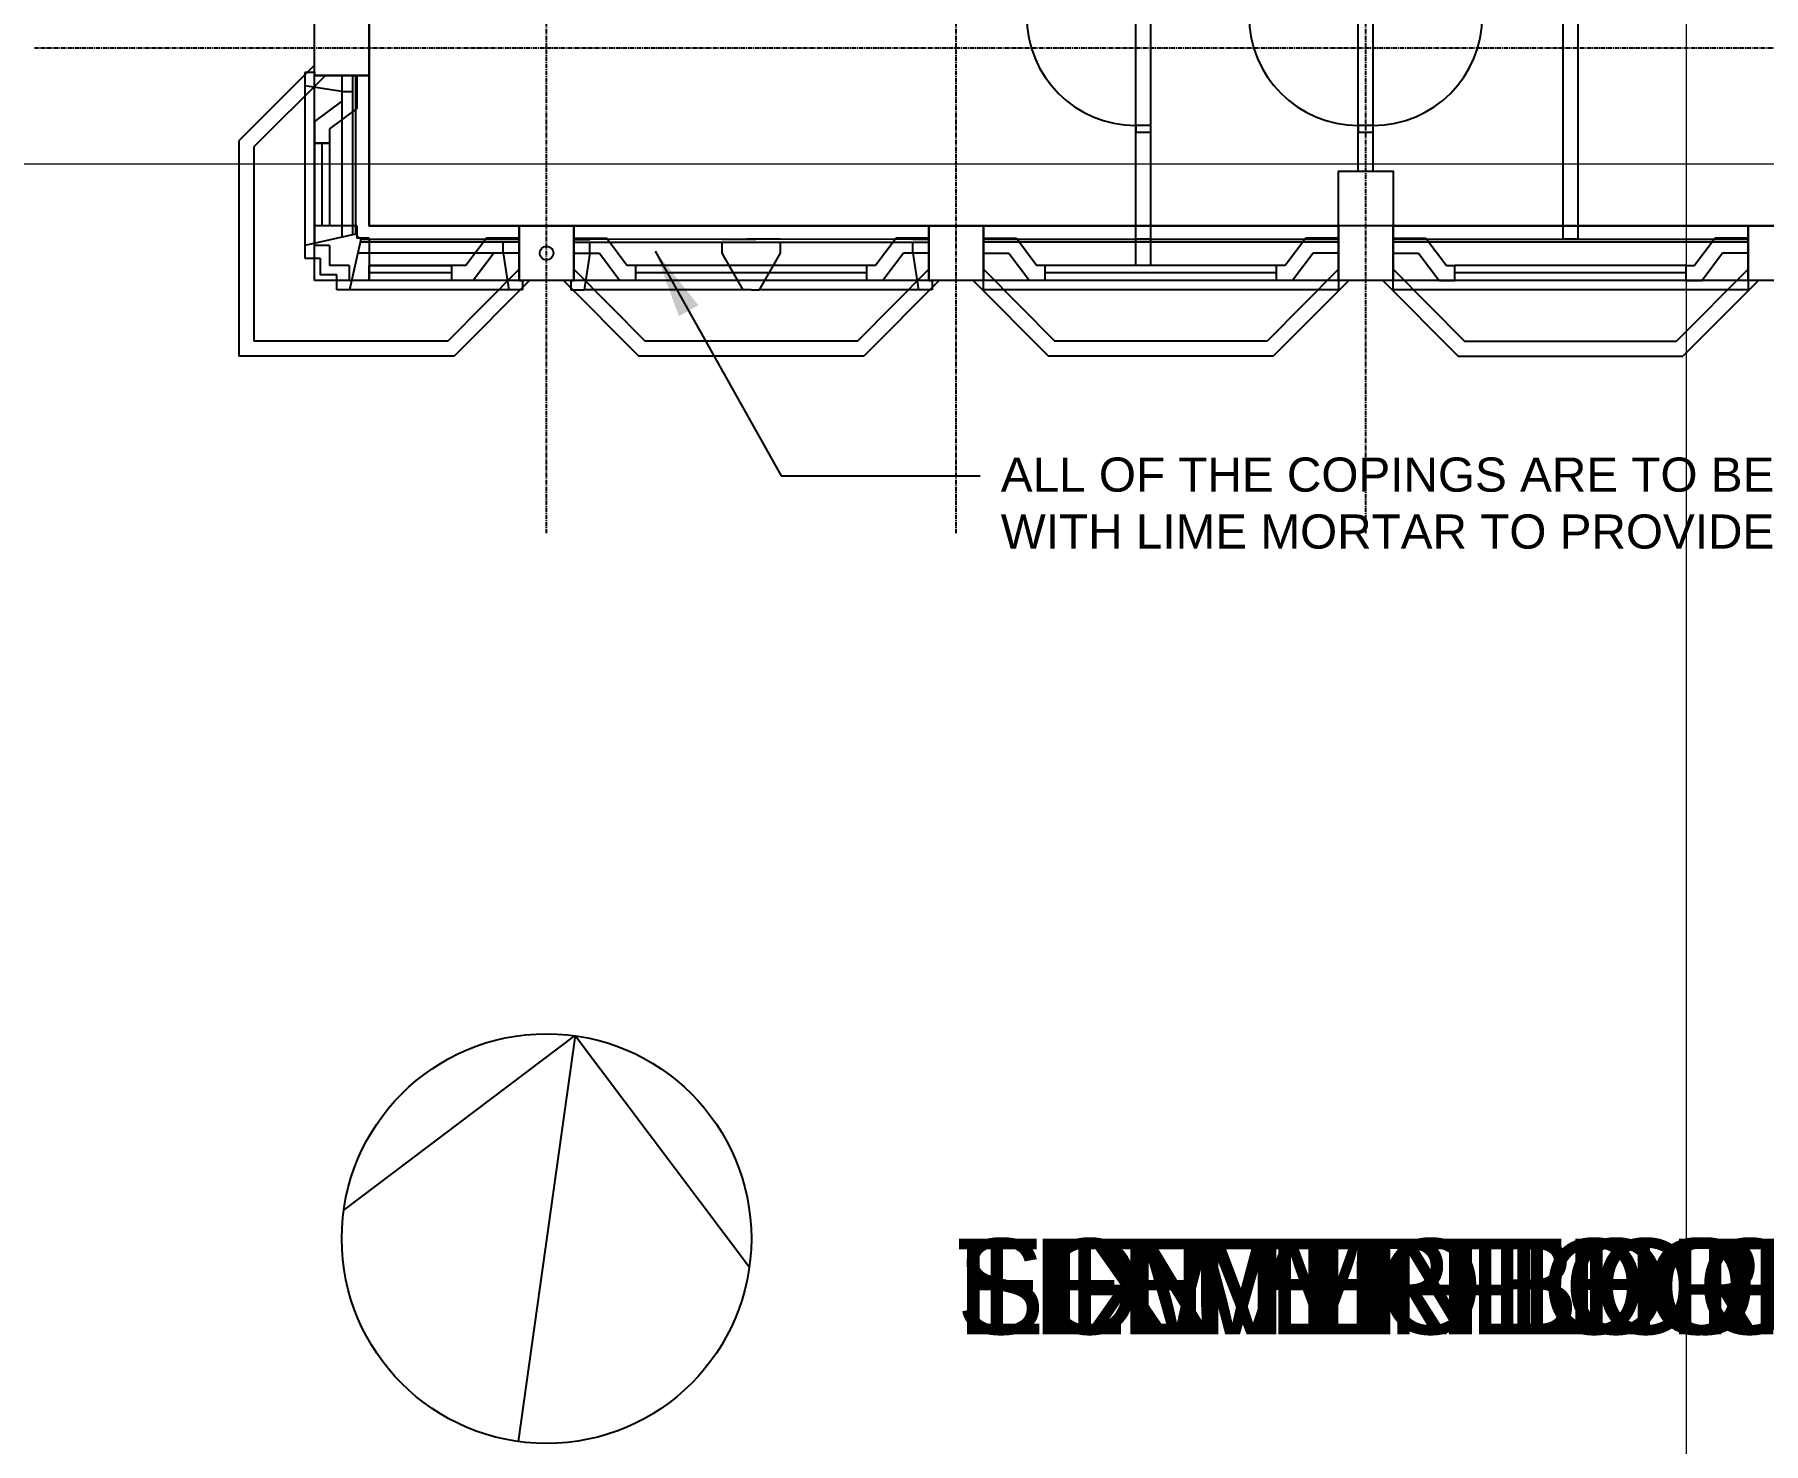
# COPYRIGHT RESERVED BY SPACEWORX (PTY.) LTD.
# Model space of a CAD drawing. Header units: millimetres. Extents: x -27283 to 30143, y -18440 to 22926.
# Drawn here: x -27283 to -14620, y -18440 to -8124 of the extents above; entities that cross this region are included whole.
import ezdxf

# ---------------------------------------------------------------- set-up
doc = ezdxf.new("R2010")
doc.units = ezdxf.units.MM
doc.linetypes.add('PCENTRE', pattern=[50.8, 31.75, -6.35, 6.35, -6.35])
doc.linetypes.add('PCENTRE2', pattern=[28.575, 19.05, -3.175, 3.175, -3.175])
for name, color, linetype in [('11th Floor - Doors Windows and Openings', 7, 'Continuous'), ('11th Floor - Structural Members', 7, 'Continuous'), ('11th Floor - Text and Leaders', 7, 'Continuous'), ('11th Floor - Walls', 7, 'Continuous'), ('Boundaries_and_building_grids', 140, 'PCENTRE2'), ('Lift Motor Room Roof - Text and Leaders', 7, 'Continuous'), ('Roof - General', 7, 'Continuous'), ('Roof - Roofs', 7, 'Continuous'), ('Roof - Text and Leaders', 7, 'Continuous'), ('Sixth Floor - Doors Windows and Openings', 7, 'Continuous'), ('Sixth Floor - Structural Members', 7, 'Continuous'), ('Sixth Floor - Text and Leaders', 7, 'Continuous'), ('Sixth Floor - Walls', 7, 'Continuous'), ('Tenth Floor - Doors Windows and Openings', 7, 'Continuous'), ('Tenth Floor - Structural Members', 7, 'Continuous'), ('Tenth Floor - Text and Leaders', 7, 'Continuous'), ('Tenth Floor - Walls', 7, 'Continuous')]:
    doc.layers.add(name, color=color, linetype=linetype)
doc.styles.add('Arial1', font='arial.ttf')
doc.dimstyles.new('ISO-25', dxfattribs={"dimtxt": 2.5, "dimasz": 2.5, "dimexe": 1.25, "dimexo": 0.625, "dimtad": 1, "dimtxsty": 'Standard', "dimcen": 2.5, "dimadec": 0, "dimazin": 0, "dimtfac": 1, "dimtmove": 0, "dimatfit": 3, "dimfxl": 1, "dimarcsym": 0})

msp = doc.modelspace()

# ---------------------------------------------------------------- linework, layer by layer
at = {"layer": '11th Floor - Doors Windows and Openings', "color": 1, "linetype": 'Continuous'}
for p, q in [((-25178, -8919, 37950), (-25178, -9524, 37950)), ((-24228, -9869, 37950), (-24833, -9869, 37950)), ((-21186, -9814, 37950), (-22880, -9814, 37950)), ((-22880, -9924, 37950), (-22880, -9814, 37950)), ((-21186, -9869, 37950), (-22880, -9869, 37950)), ((-21186, -9924, 37950), (-21186, -9814, 37950)), ((-18186, -9814, 37950), (-19880, -9814, 37950)), ((-19880, -9924, 37950), (-19880, -9814, 37950)), ((-18186, -9869, 37950), (-19880, -9869, 37950)), ((-18186, -9924, 37950), (-18186, -9814, 37950)), ((-16880, -9924, 37950), (-16880, -9814, 37950)), ((-15186, -9814, 37950), (-16880, -9814, 37950)), ((-15186, -9869, 37950), (-16880, -9869, 37950)), ((-15186, -9924, 37950), (-15186, -9814, 37950)), ((-21186, -9924, 37950), (-22880, -9924, 37950)), ((-18186, -9924, 37950), (-19880, -9924, 37950)), ((-15186, -9924, 37950), (-16880, -9924, 37950))]:
    msp.add_line(p, q, dxfattribs=at)
at = {"layer": '11th Floor - Doors Windows and Openings', "color": 1, "linetype": 'Continuous', "lineweight": -3, "elevation": 37950}
for points in [[(-19108, -8839), (-19108, -8789), (-19218, -8789), (-19218, -8839), (-19108, -8839)], [(-17478, -8839), (-17478, -8789), (-17588, -8789), (-17588, -8839), (-17478, -8839)]]:
    msp.add_lwpolyline(points, dxfattribs=at)
at = {"layer": '11th Floor - Doors Windows and Openings', "color": 1, "linetype": 'Continuous', "elevation": 37950}
for points in [[(-25233, -8919), (-25123, -8919), (-25123, -9524), (-25233, -9524)], [(-24833, -9814), (-24228, -9814), (-24228, -9924), (-24833, -9924)]]:
    msp.add_lwpolyline(points, close=True, dxfattribs=at)
at = {"layer": '11th Floor - Doors Windows and Openings', "color": 1, "linetype": 'Continuous', "lineweight": -3}
for centre, start, end in [((-19218, -7989, 37950), 180, 270), ((-17588, -7989, 37950), 180, 270), ((-17478, -7989, 37950), 270, 0)]:
    msp.add_arc(centre, 800, start, end, dxfattribs=at)
at = {"layer": '11th Floor - Structural Members', "color": 5, "linetype": 'Continuous', "elevation": 37950}
for points in [[(-24833, -8424), (-25233, -8424), (-25233, -8024), (-24833, -8024), (-24833, -8424)], [(-17333, -9924), (-17733, -9924), (-17733, -9124), (-17333, -9124), (-17333, -9924)], [(-23333, -9924), (-23733, -9924), (-23733, -9524), (-23333, -9524), (-23333, -9924)], [(-20333, -9924), (-20733, -9924), (-20733, -9524), (-20333, -9524), (-20333, -9924)], [(-14333, -9924), (-14733, -9924), (-14733, -9524), (-14333, -9524), (-14333, -9924)]]:
    msp.add_lwpolyline(points, dxfattribs=at)
at = {"layer": '11th Floor - Structural Members', "color": 5, "linetype": 'Continuous', "lineweight": -3}
msp.add_circle((-23533, -9724, 34500), 50, dxfattribs=at)
at = {"layer": '11th Floor - Walls', "color": 3, "linetype": 'Continuous'}
for p, q in [((-25233, -8349, 37950), (-25788, -8901, 37950)), ((-25151, -8424, 37950), (-25678, -8947, 37950)), ((-25033, -8424, 37950), (-25033, -8611, 37950)), ((-24923, -8424, 37950), (-24923, -8665, 37950)), ((-25033, -8611, 37950), (-25233, -8761, 37950)), ((-24923, -8665, 37950), (-25123, -8815, 37950)), ((-25233, -8761, 37950), (-25233, -9524, 37950)), ((-25123, -8815, 37950), (-25123, -9524, 37950)), ((-25788, -8901, 37950), (-25788, -10479, 37950)), ((-25678, -8947, 37950), (-25678, -10369, 37950)), ((-25123, -8919, 37950), (-25233, -8919, 37950)), ((-25233, -9524, 37950), (-25233, -9669, 37950)), ((-24923, -9524, 37950), (-25233, -9524, 37950)), ((-24923, -9524, 37950), (-24923, -9614, 37950)), ((-24833, -9614, 37950), (-24923, -9614, 37950)), ((-24833, -9614, 37950), (-24833, -9924, 37950)), ((-23973, -9614, 37950), (-24124, -9814, 37950)), ((-23733, -9614, 37950), (-23973, -9614, 37950)), ((-23333, -9614, 37950), (-23092, -9614, 37950)), ((-23092, -9614, 37950), (-22942, -9814, 37950)), ((-20973, -9614, 37950), (-21124, -9814, 37950)), ((-20733, -9614, 37950), (-20973, -9614, 37950)), ((-20333, -9614, 37950), (-20092, -9614, 37950)), ((-20092, -9614, 37950), (-19942, -9814, 37950)), ((-17973, -9614, 37950), (-18124, -9814, 37950)), ((-17733, -9614, 37950), (-17973, -9614, 37950)), ((-17333, -9614, 37950), (-17092, -9614, 37950)), ((-17092, -9614, 37950), (-16942, -9814, 37950)), ((-14973, -9614, 37950), (-15124, -9814, 37950)), ((-14733, -9614, 37950), (-14973, -9614, 37950)), ((-25123, -9669, 37950), (-25233, -9669, 37950)), ((-25123, -9669, 37950), (-25123, -9814, 37950)), ((-23919, -9724, 37950), (-24070, -9924, 37950)), ((-23733, -9724, 37950), (-23919, -9724, 37950)), ((-23333, -9724, 37950), (-23146, -9724, 37950)), ((-23146, -9724, 37950), (-22996, -9924, 37950)), ((-20919, -9724, 37950), (-21070, -9924, 37950)), ((-20733, -9724, 37950), (-20919, -9724, 37950)), ((-20333, -9724, 37950), (-20146, -9724, 37950)), ((-20146, -9724, 37950), (-19996, -9924, 37950)), ((-17919, -9724, 37950), (-18070, -9924, 37950)), ((-17733, -9724, 37950), (-17919, -9724, 37950)), ((-17333, -9724, 37950), (-17146, -9724, 37950)), ((-17146, -9724, 37950), (-16996, -9924, 37950)), ((-14919, -9724, 37950), (-15070, -9924, 37950)), ((-14733, -9724, 37950), (-14919, -9724, 37950)), ((-24978, -9814, 37950), (-25123, -9814, 37950)), ((-24978, -9814, 37950), (-24978, -9924, 37950)), ((-24124, -9814, 37950), (-24833, -9814, 37950)), ((-23733, -9842, 37950), (-24256, -10369, 37950)), ((-24228, -9814, 37950), (-24228, -9924, 37950)), ((-23333, -9842, 37950), (-22810, -10369, 37950)), ((-22880, -9814, 37950), (-22942, -9814, 37950)), ((-22880, -9924, 37950), (-22880, -9814, 37950)), ((-20733, -9842, 37950), (-21256, -10369, 37950)), ((-21124, -9814, 37950), (-21186, -9814, 37950)), ((-21186, -9924, 37950), (-21186, -9814, 37950)), ((-20333, -9842, 37950), (-19810, -10369, 37950)), ((-19880, -9814, 37950), (-19942, -9814, 37950)), ((-19880, -9924, 37950), (-19880, -9814, 37950)), ((-17733, -9842, 37950), (-18256, -10369, 37950)), ((-18186, -9924, 37950), (-18186, -9814, 37950)), ((-18124, -9814, 37950), (-18186, -9814, 37950)), ((-17333, -9842, 37950), (-16810, -10369, 37950)), ((-16942, -9814, 37950), (-16880, -9814, 37950)), ((-16880, -9924, 37950), (-16880, -9814, 37950)), ((-14733, -9842, 37950), (-15256, -10369, 37950)), ((-15186, -9924, 37950), (-15186, -9814, 37950)), ((-15186, -9814, 37950), (-15124, -9814, 37950)), ((-24833, -9924, 37950), (-24978, -9924, 37950)), ((-24070, -9924, 37950), (-24833, -9924, 37950)), ((-23657, -9924, 37950), (-24210, -10479, 37950)), ((-23408, -9924, 37950), (-22856, -10479, 37950)), ((-22880, -9924, 37950), (-22996, -9924, 37950)), ((-20657, -9924, 37950), (-21210, -10479, 37950)), ((-21070, -9924, 37950), (-21186, -9924, 37950)), ((-20408, -9924, 37950), (-19856, -10479, 37950)), ((-19880, -9924, 37950), (-19996, -9924, 37950)), ((-17657, -9924, 37950), (-18210, -10479, 37950)), ((-18070, -9924, 37950), (-18186, -9924, 37950)), ((-17408, -9924, 37950), (-16856, -10479, 37950)), ((-16996, -9924, 37950), (-16880, -9924, 37950)), ((-14657, -9924, 37950), (-15210, -10479, 37950)), ((-15186, -9924, 37950), (-15070, -9924, 37950)), ((-24256, -10369, 37950), (-25678, -10369, 37950)), ((-21256, -10369, 37950), (-22810, -10369, 37950)), ((-18256, -10369, 37950), (-19810, -10369, 37950)), ((-16810, -10369, 37950), (-15256, -10369, 37950)), ((-24210, -10479, 37950), (-25788, -10479, 37950)), ((-21210, -10479, 37950), (-22856, -10479, 37950)), ((-18210, -10479, 37950), (-19856, -10479, 37950)), ((-16856, -10479, 37950), (-15210, -10479, 37950))]:
    msp.add_line(p, q, dxfattribs=at)
at = {"layer": '11th Floor - Walls', "color": 2, "linetype": 'Continuous'}
for p, q in [((-19218, -9814, 37950), (-19218, -8789, 37950)), ((-19218, -8839, 37950), (-19108, -8839, 37950)), ((-19108, -9814, 37950), (-19108, -8789, 37950)), ((-17588, -9124, 37950), (-17588, -8789, 37950)), ((-17588, -8839, 37950), (-17478, -8839, 37950)), ((-17478, -9124, 37950), (-17478, -8789, 37950)), ((-17588, -9124, 37950), (-17478, -9124, 37950))]:
    msp.add_line(p, q, dxfattribs=at)
at = {"layer": 'Boundaries_and_building_grids', "color": 140, "linetype": 'PCENTRE', "lineweight": -3}
for p, q in [((-23533, -11774), (-23533, 11826)), ((-20533, -11774), (-20533, 11826)), ((-17533, -11774), (-17533, 11826)), ((25217, -8224), (-27283, -8224))]:
    msp.add_line(p, q, dxfattribs=at)
at = {"layer": 'Boundaries_and_building_grids', "color": 4, "linetype": 'Continuous'}
for p, q in [((-25018, -16731), (-23324, -15454)), ((-23324, -15454), (-23742, -18425)), ((-23324, -15454), (-22047, -17148))]:
    msp.add_line(p, q, dxfattribs=at)
msp.add_circle((-23533, -16940), 1500, dxfattribs=at)
at = {"layer": 'Roof - General', "color": 4, "linetype": 'Continuous', "lineweight": 0}
for p, direction in [((-15183, -9737, 42250), (0, 1)), ((-14868, -9074, 42250), (-1, 0))]:
    msp.add_xline(p, direction, dxfattribs=at)
at = {"layer": 'Roof - Roofs', "color": 3, "linetype": 'Continuous', "lineweight": -3}
for p, q in [((-25233, -9924, 42250), (-25233, 9976, 42250)), ((-24833, -9524, 42250), (-24833, 9576, 42250)), ((22767, -9524, 42250), (-24833, -9524, 42250)), ((23167, -9924, 42250), (-25233, -9924, 42250))]:
    msp.add_line(p, q, dxfattribs=at)
at = {"layer": 'Roof - Roofs', "color": 4, "linetype": 'Continuous', "lineweight": -3}
msp.add_circle((-23533, -9724, 42250), 50, dxfattribs=at)
at = {"layer": 'Sixth Floor - Doors Windows and Openings', "color": 1, "linetype": 'Continuous', "lineweight": -3}
for p, q in [((-24952, -9589, 20700), (-24952, -8424, 20700)), ((-25303, -8500, 20700), (-25303, -9668, 20700)), ((-25033, -8542, 20700), (-25033, -9607, 20700)), ((-24933, -8542, 20700), (-24933, -9585, 20700)), ((-22246, -9623, 20700), (-23215, -9624, 20700)), ((-20851, -9624, 20700), (-21819, -9623, 20700)), ((-20333, -9623, 20700), (-17733, -9623, 20700)), ((-17333, -9623, 20700), (-14733, -9623, 20700)), ((-23851, -9724, 20700), (-24916, -9724, 20700)), ((-23733, -9643, 20700), (-24898, -9643, 20700)), ((-23851, -9624, 20700), (-24893, -9624, 20700)), ((-23333, -9643, 20700), (-20733, -9643, 20700)), ((-17733, -9643, 20700), (-20333, -9643, 20700)), ((-14733, -9643, 20700), (-17333, -9643, 20700)), ((-23809, -9994, 20700), (-24977, -9994, 20700)), ((-22092, -9992, 20700), (-23257, -9994, 20700)), ((-20809, -9994, 20700), (-21974, -9992, 20700))]:
    msp.add_line(p, q, dxfattribs=at)
at = {"layer": 'Sixth Floor - Doors Windows and Openings', "color": 1, "linetype": 'Continuous', "lineweight": -3, "elevation": 20700}
for points in [[(-25233, -8401), (-25233, -8424), (-24833, -8424), (-24833, -9524), (-23733, -9524), (-23733, -9924), (-23709, -9924)], [(-23356, -9924), (-23333, -9924), (-23333, -9524), (-20733, -9524), (-20733, -9924), (-20709, -9924)], [(-17733, -9994), (-20333, -9994), (-20333, -9524), (-17733, -9524), (-17733, -9994)], [(-14733, -9994), (-17333, -9994), (-17333, -9524), (-14733, -9524), (-14733, -9994)]]:
    msp.add_lwpolyline(points, dxfattribs=at)
at = {"layer": 'Sixth Floor - Structural Members', "color": 5, "linetype": 'Continuous', "elevation": 20700}
for points in [[(-24833, -8424), (-25233, -8424), (-25233, -8024), (-24833, -8024), (-24833, -8424)], [(-17333, -9924), (-17733, -9924), (-17733, -9124), (-17333, -9124), (-17333, -9924)], [(-23333, -9924), (-23733, -9924), (-23733, -9524), (-23333, -9524), (-23333, -9924)], [(-20333, -9924), (-20733, -9924), (-20733, -9524), (-20333, -9524), (-20333, -9924)], [(-14333, -9924), (-14733, -9924), (-14733, -9524), (-14333, -9524), (-14333, -9924)]]:
    msp.add_lwpolyline(points, dxfattribs=at)
at = {"layer": 'Sixth Floor - Structural Members', "color": 5, "linetype": 'Continuous', "lineweight": -3}
msp.add_circle((-23533, -9724, 20700), 50, dxfattribs=at)
at = {"layer": 'Sixth Floor - Walls', "color": 2, "linetype": 'Continuous', "lineweight": -3}
for p, q in [((-17588, -9124, 20700), (-17588, -5763, 20700)), ((-17478, -9124, 20700), (-17478, -5763, 20700)), ((-17588, -9124, 20700), (-17478, -9124, 20700))]:
    msp.add_line(p, q, dxfattribs=at)
at = {"layer": 'Sixth Floor - Walls', "color": 3, "linetype": 'Continuous', "lineweight": -3}
for p, q in [((-25233, -8401, 20700), (-25303, -8401, 20700)), ((-25303, -8401, 20700), (-25303, -8500, 20700)), ((-24933, -8424, 20700), (-24933, -8542, 20700)), ((-25033, -8542, 20700), (-25303, -8500, 20700)), ((-25033, -8542, 20700), (-24952, -8542, 20700)), ((-24933, -9585, 20700), (-25303, -9668, 20700)), ((-24933, -9585, 20700), (-24913, -9604, 20700)), ((-24893, -9624, 20700), (-24913, -9604, 20700)), ((-22246, -9623, 20700), (-22000, -9623, 20700)), ((-21819, -9623, 20700), (-22066, -9623, 20700)), ((-25303, -9668, 20700), (-25303, -9762, 20700)), ((-24893, -9624, 20700), (-24977, -9994, 20700)), ((-23733, -9624, 20700), (-23851, -9624, 20700)), ((-23851, -9724, 20700), (-23851, -9643, 20700)), ((-23851, -9724, 20700), (-23809, -9994, 20700)), ((-23333, -9624, 20700), (-23215, -9624, 20700)), ((-23215, -9724, 20700), (-23257, -9994, 20700)), ((-23215, -9724, 20700), (-23215, -9643, 20700)), ((-22246, -9724, 20700), (-22246, -9643, 20700)), ((-22092, -9992, 20700), (-22246, -9724, 20700)), ((-21974, -9992, 20700), (-21819, -9724, 20700)), ((-21819, -9724, 20700), (-21819, -9643, 20700)), ((-20733, -9624, 20700), (-20851, -9624, 20700)), ((-20851, -9724, 20700), (-20851, -9643, 20700)), ((-20851, -9724, 20700), (-20809, -9994, 20700)), ((-25303, -9762, 20700), (-25192, -9762, 20700)), ((-25192, -9762, 20700), (-25191, -9883, 20700)), ((-25070, -9883, 20700), (-25191, -9883, 20700)), ((-25070, -9994, 20700), (-25070, -9883, 20700)), ((-24977, -9994, 20700), (-25070, -9994, 20700)), ((-23709, -9994, 20700), (-23809, -9994, 20700)), ((-23709, -9924, 20700), (-23709, -9994, 20700)), ((-23356, -9924, 20700), (-23356, -9994, 20700)), ((-23356, -9994, 20700), (-23257, -9994, 20700)), ((-22033, -9992, 20700), (-22092, -9992, 20700)), ((-22033, -9992, 20700), (-21974, -9992, 20700)), ((-20709, -9994, 20700), (-20809, -9994, 20700)), ((-20709, -9924, 20700), (-20709, -9994, 20700))]:
    msp.add_line(p, q, dxfattribs=at)
at = {"layer": 'Tenth Floor - Doors Windows and Openings', "color": 3, "linetype": 'Continuous'}
for p, q in [((-25233, -8401, 34500), (-25303, -8401, 34500)), ((-25303, -8401, 34500), (-25303, -8500, 34500)), ((-24933, -8424, 34500), (-24933, -8542, 34500)), ((-25033, -8542, 34500), (-25303, -8500, 34500)), ((-25033, -8542, 34500), (-24952, -8542, 34500)), ((-24933, -9585, 34500), (-25303, -9668, 34500)), ((-24933, -9585, 34500), (-24913, -9604, 34500)), ((-24893, -9624, 34500), (-24913, -9604, 34500)), ((-22246, -9623, 34500), (-22000, -9623, 34500)), ((-21819, -9623, 34500), (-22066, -9623, 34500)), ((-25303, -9668, 34500), (-25303, -9762, 34500)), ((-24893, -9624, 34500), (-24977, -9994, 34500)), ((-23733, -9624, 34500), (-23851, -9624, 34500)), ((-23851, -9724, 34500), (-23851, -9643, 34500)), ((-23851, -9724, 34500), (-23809, -9994, 34500)), ((-23333, -9624, 34500), (-23215, -9624, 34500)), ((-23215, -9724, 34500), (-23257, -9994, 34500)), ((-23215, -9724, 34500), (-23215, -9643, 34500)), ((-22246, -9724, 34500), (-22246, -9643, 34500)), ((-22092, -9992, 34500), (-22246, -9724, 34500)), ((-21974, -9992, 34500), (-21819, -9724, 34500)), ((-21819, -9724, 34500), (-21819, -9643, 34500)), ((-20733, -9624, 34500), (-20851, -9624, 34500)), ((-20851, -9724, 34500), (-20851, -9643, 34500)), ((-20851, -9724, 34500), (-20809, -9994, 34500)), ((-25303, -9762, 34500), (-25192, -9762, 34500)), ((-25192, -9762, 34500), (-25191, -9883, 34500)), ((-25070, -9883, 34500), (-25191, -9883, 34500)), ((-25070, -9994, 34500), (-25070, -9883, 34500)), ((-24977, -9994, 34500), (-25070, -9994, 34500)), ((-23709, -9994, 34500), (-23809, -9994, 34500)), ((-23709, -9924, 34500), (-23709, -9994, 34500)), ((-23356, -9924, 34500), (-23356, -9994, 34500)), ((-23356, -9994, 34500), (-23257, -9994, 34500)), ((-22033, -9992, 34500), (-22092, -9992, 34500)), ((-22033, -9992, 34500), (-21974, -9992, 34500)), ((-20709, -9994, 34500), (-20809, -9994, 34500)), ((-20709, -9924, 34500), (-20709, -9994, 34500))]:
    msp.add_line(p, q, dxfattribs=at)
at = {"layer": 'Tenth Floor - Doors Windows and Openings', "color": 1, "linetype": 'Continuous'}
for p, q in [((-24952, -9589, 34500), (-24952, -8424, 34500)), ((-25303, -8500, 34500), (-25303, -9668, 34500)), ((-25033, -8542, 34500), (-25033, -9607, 34500)), ((-24933, -8542, 34500), (-24933, -9585, 34500)), ((-22246, -9623, 34500), (-23215, -9624, 34500)), ((-20851, -9624, 34500), (-21819, -9623, 34500)), ((-20333, -9623, 34500), (-17733, -9623, 34500)), ((-17333, -9623, 34500), (-14733, -9623, 34500)), ((-23851, -9724, 34500), (-24916, -9724, 34500)), ((-23733, -9643, 34500), (-24898, -9643, 34500)), ((-23851, -9624, 34500), (-24893, -9624, 34500)), ((-23333, -9643, 34500), (-20733, -9643, 34500)), ((-17733, -9643, 34500), (-20333, -9643, 34500)), ((-14733, -9643, 34500), (-17333, -9643, 34500)), ((-23809, -9994, 34500), (-24977, -9994, 34500)), ((-22092, -9992, 34500), (-23257, -9994, 34500)), ((-20809, -9994, 34500), (-21974, -9992, 34500))]:
    msp.add_line(p, q, dxfattribs=at)
at = {"layer": 'Tenth Floor - Doors Windows and Openings', "color": 1, "linetype": 'Continuous', "elevation": 34500}
for points in [[(-25233, -8401), (-25233, -8424), (-24833, -8424), (-24833, -9524), (-23733, -9524), (-23733, -9924), (-23709, -9924)], [(-23356, -9924), (-23333, -9924), (-23333, -9524), (-20733, -9524), (-20733, -9924), (-20709, -9924)], [(-17733, -9994), (-20333, -9994), (-20333, -9524), (-17733, -9524), (-17733, -9994)], [(-14733, -9994), (-17333, -9994), (-17333, -9524), (-14733, -9524), (-14733, -9994)]]:
    msp.add_lwpolyline(points, dxfattribs=at)
at = {"layer": 'Tenth Floor - Structural Members', "color": 5, "linetype": 'Continuous', "elevation": 34500}
for points in [[(-24833, -8424), (-25233, -8424), (-25233, -8024), (-24833, -8024), (-24833, -8424)], [(-17333, -9924), (-17733, -9924), (-17733, -9124), (-17333, -9124), (-17333, -9924)], [(-23333, -9924), (-23733, -9924), (-23733, -9524), (-23333, -9524), (-23333, -9924)], [(-20333, -9924), (-20733, -9924), (-20733, -9524), (-20333, -9524), (-20333, -9924)], [(-14333, -9924), (-14733, -9924), (-14733, -9524), (-14333, -9524), (-14333, -9924)]]:
    msp.add_lwpolyline(points, dxfattribs=at)
at = {"layer": 'Tenth Floor - Structural Members', "color": 5, "linetype": 'Continuous', "lineweight": -3}
msp.add_circle((-23533, -9724, 34500), 50, dxfattribs=at)
msp.add_circle((-23533, -9724, 34500), 50, dxfattribs=at)
at = {"layer": 'Tenth Floor - Walls', "color": 2, "linetype": 'Continuous', "lineweight": -3}
for p, q in [((-16088, -9623, 34500), (-16088, -5659, 34500)), ((-15978, -9623, 34500), (-15978, -5659, 34500)), ((-19218, -9623, 34500), (-19218, -6175, 34500)), ((-19108, -9623, 34500), (-19108, -6175, 34500)), ((-19108, -9623, 34500), (-19218, -9623, 34500)), ((-15978, -9623, 34500), (-16088, -9623, 34500))]:
    msp.add_line(p, q, dxfattribs=at)

# ---------------------------------------------------------------- texts
at = {"layer": '11th Floor - Text and Leaders', "color": 2, "linetype": 'Continuous', "insert": (-20533, -16940, 37950), "char_height": 700, "attachment_point": 1, "style": 'Arial1'}
msp.add_mtext('ELEVENTH FLOOR LEVEL +37 950', dxfattribs=at)
at = {"layer": 'Lift Motor Room Roof - Text and Leaders', "color": 2, "linetype": 'Continuous', "insert": (-20533, -16940, 46830), "char_height": 700, "attachment_point": 1, "style": 'Arial1'}
msp.add_mtext('LIFT MOTOR ROOM ROOF LEVEL +46 830', dxfattribs=at)
at = {"layer": 'Roof - Text and Leaders', "color": 2, "linetype": 'Continuous', "insert": (-20206, -11221, 42250), "char_height": 250, "width": 11649.11, "attachment_point": 1, "style": 'Arial1'}
msp.add_mtext('ALL OF THE COPINGS ARE TO BE INSPECTED AND REPOINTED WITH LIME MORTAR TO PROVIDE A WATERPROOF COPING', dxfattribs=at)
at = {"layer": 'Roof - Text and Leaders', "color": 2, "linetype": 'Continuous', "insert": (-20533, -16940, 42250), "char_height": 700, "attachment_point": 1, "style": 'Arial1'}
msp.add_mtext('TOWER BLOCK ROOF LEVEL +42 250', dxfattribs=at)
at = {"layer": 'Sixth Floor - Text and Leaders', "color": 2, "linetype": 'Continuous', "lineweight": -3, "insert": (-20533, -16940, 20700), "char_height": 700, "attachment_point": 1, "style": 'Arial1'}
msp.add_mtext('SIXTH FLOOR LEVEL +20 700', dxfattribs=at)
at = {"layer": 'Tenth Floor - Text and Leaders', "color": 2, "linetype": 'Continuous', "insert": (-20533, -16940, 34500), "char_height": 700, "attachment_point": 1, "style": 'Arial1'}
msp.add_mtext('TENTH FLOOR LEVEL +34 500', dxfattribs=at)

# ---------------------------------------------------------------- leaders
at = {"layer": 'Roof - Text and Leaders', "color": 3, "linetype": 'Continuous', "lineweight": -3}
msp.add_leader([(-22737, -9710, 42250), (-21814, -11356, 42250), (-20356, -11356, 42250)], dimstyle='ISO-25', override={"dimscale": 1, "dimasz": 500, "dimclrd": 1}, dxfattribs=at)

doc.saveas('drawing.dxf')
